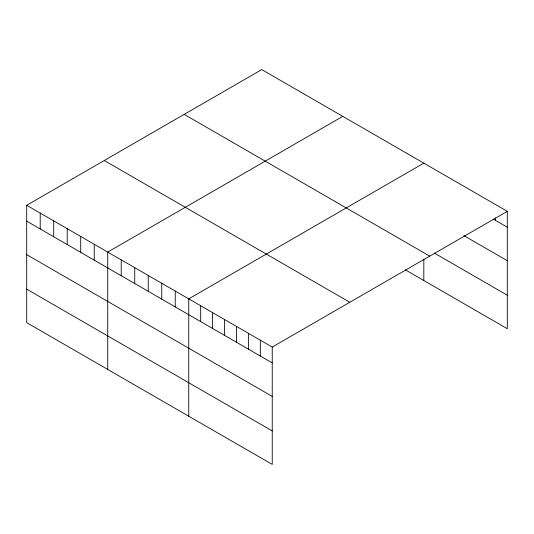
<?xml version="1.0" encoding="UTF-8"?>
<svg xmlns="http://www.w3.org/2000/svg" width="534" height="534" viewBox="0 0 534 534"><rect width="100%" height="100%" fill="white"/><g stroke="black" fill="none" stroke-linecap="round" stroke-linejoin="round"><path stroke-width="0.8" d="M26.7 205.296L272.24 347.06L272.24 464.413L26.7 322.656L26.7 205.296L261.76 69.587L507.3 211.344L507.3 328.704L405.339 269.837M342.788 116.365L107.728 252.081L107.728 369.435M423.816 163.15L188.756 298.86L188.756 416.213M272.24 347.06L507.3 211.344M493.269 219.107L507.3 227.204M463.806 235.587L507.3 260.699M434.342 253.083L507.3 295.209M184.19 114.369L429.73 256.133M104.27 160.514L349.81 302.271M26.7 221.156L272.24 362.92M26.7 254.651L272.24 396.408M26.7 289.161L272.24 430.918M495.372 217.939L495.372 220.322M423.816 258.97L423.816 280.504M260.312 340.171L260.312 356.031M248.383 333.289L248.383 349.149M236.462 326.401L236.462 342.261M224.534 319.519L224.534 335.379M212.605 312.63L212.605 328.49M200.684 305.748L200.684 321.608M175.252 291.063L175.252 306.923M161.749 283.267L161.749 299.127M148.238 275.471L148.238 291.33M134.735 267.674L134.735 283.534M121.231 259.878L121.231 275.738M94.224 244.285L94.224 260.145M80.721 236.489L80.721 252.348M67.211 228.692L67.211 244.545M53.707 220.889L53.707 236.749M40.204 213.093L40.204 228.952"/></g></svg>
